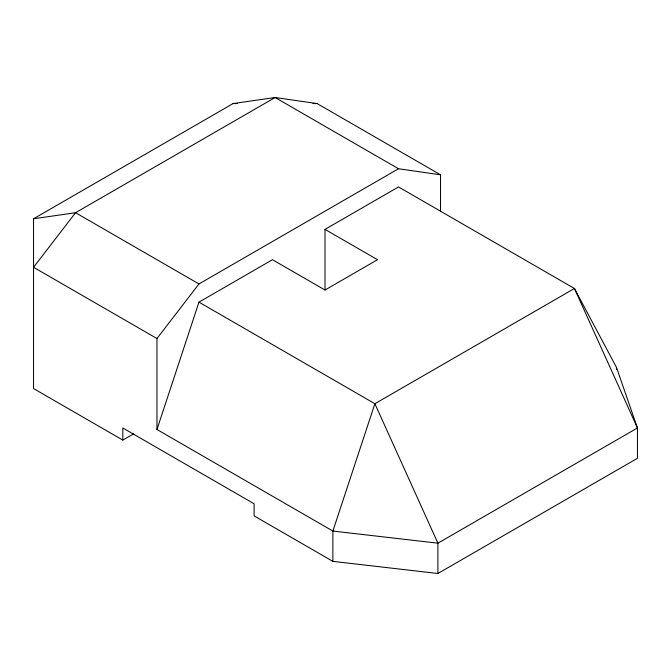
<?xml version="1.0" encoding="UTF-8"?>
<svg xmlns="http://www.w3.org/2000/svg" width="671" height="671" viewBox="0 0 671 671"><rect width="100%" height="100%" fill="white"/><g stroke="black" fill="none" stroke-linecap="round" stroke-linejoin="round"><path stroke-width="1.01" d="M324.999 229.39L398.515 186.941L574.435 288.505L616.448 367.331L637.45 427.972L437.903 543.183L332.875 531.055L156.955 429.49L198.968 302.151L272.485 259.702L324.999 290.023L377.513 259.702L324.999 229.39L324.999 290.023M156.955 429.49L156.955 338.528L198.968 283.959L398.515 168.748L440.528 174.812L440.528 211.407M133.546 433.902L122.818 440.101L33.55 388.559L33.55 218.771L233.097 103.569L275.11 97.505L317.123 103.569L440.528 174.812M437.903 573.495L637.45 458.293L637.45 427.972L574.435 288.505L374.888 403.716L332.875 531.055L332.875 561.367L437.903 573.495L437.903 543.183L374.888 403.716L198.968 302.151M33.55 218.771L75.563 212.707L275.11 97.505L398.515 168.748M233.097 103.569L237.249 103.569M312.971 103.569L317.123 103.569M198.968 283.959L75.563 212.707L33.55 267.284L156.955 338.528M332.875 561.367L254.108 515.89L254.108 503.77L122.818 427.972L122.818 440.101M616.448 367.331L616.448 369.427"/></g></svg>
